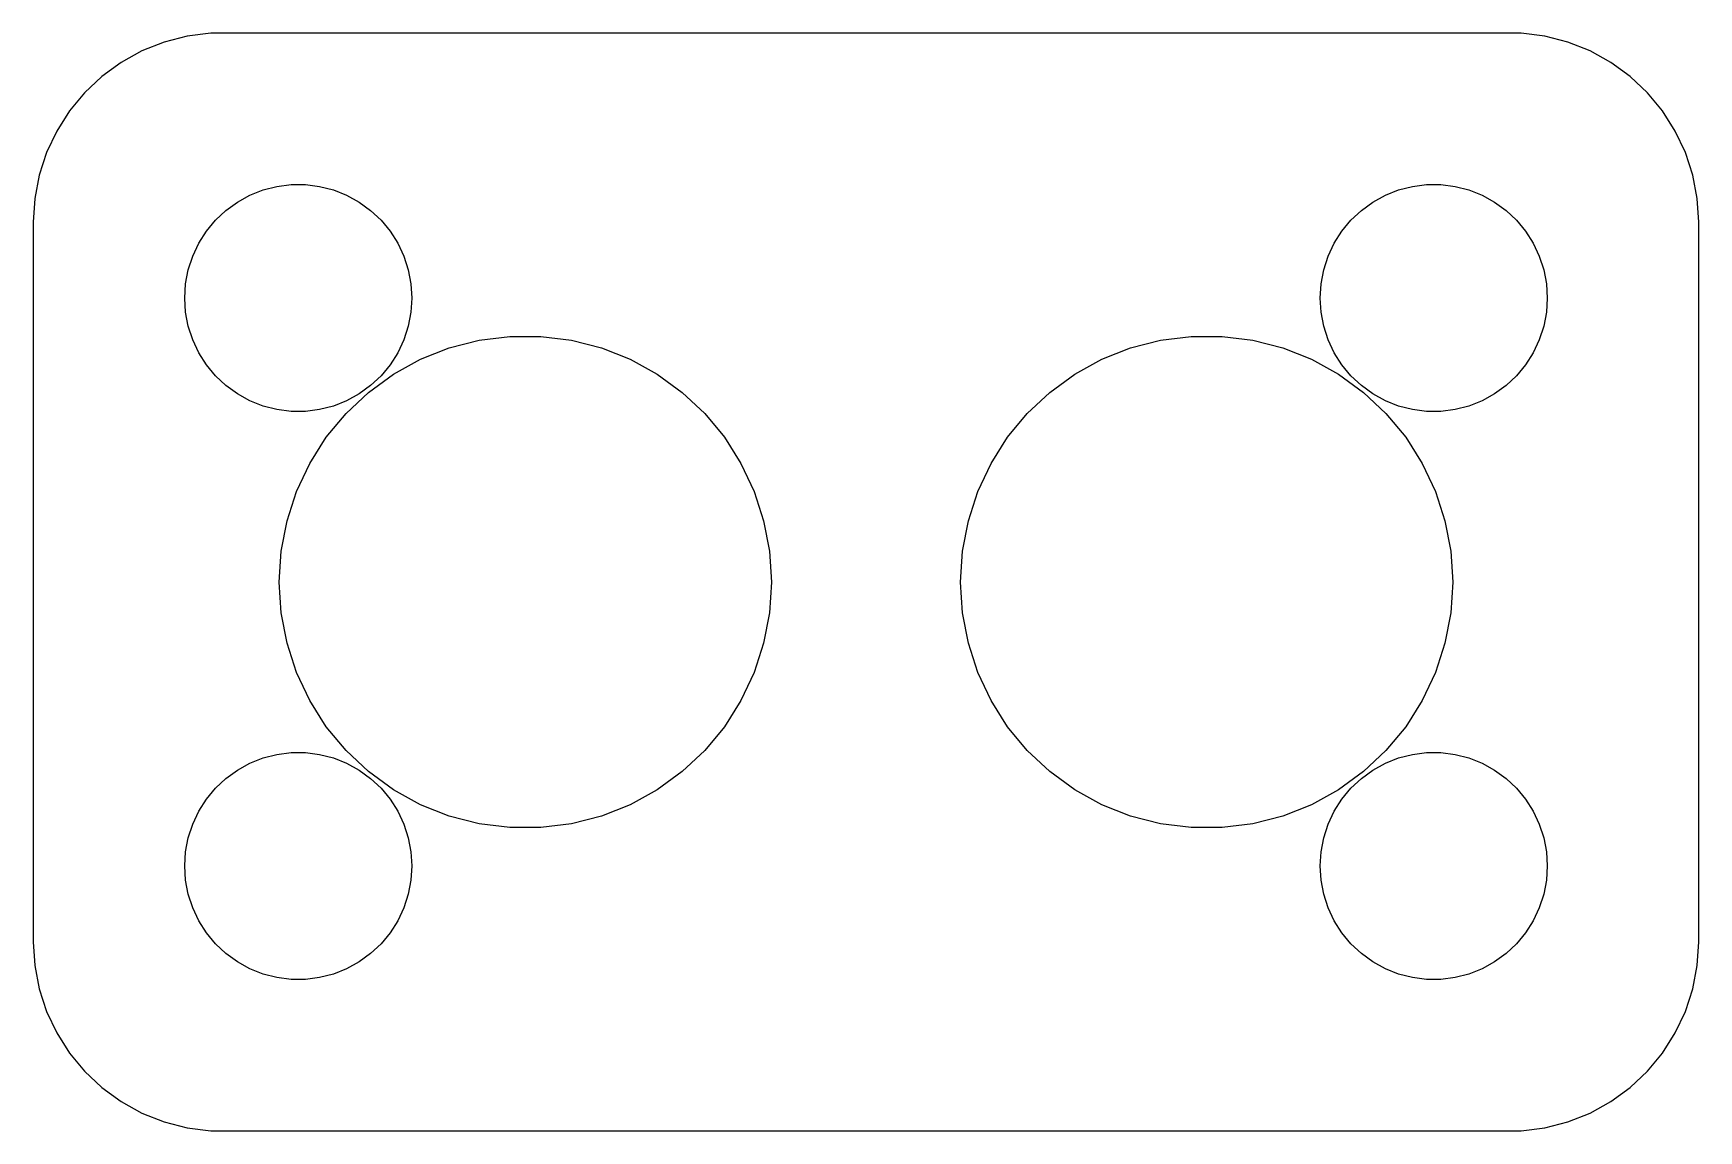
# Model space of a CAD drawing. Header units: metres. Extents: x -22 to 22, y 24.5 to 53.5.
import ezdxf

# ---------------------------------------------------------------- set-up
doc = ezdxf.new("R2010")
doc.units = ezdxf.units.M

msp = doc.modelspace()

# ---------------------------------------------------------------- linework, layer by layer
for p, q in [((-18.5451, 53.2553), (-19.1289, 53.0241)), ((-17.9369, 53.4114), (-18.5451, 53.2553)), ((-17.3139, 53.4901), (-17.9369, 53.4114)), ((17.3139, 53.4901), (-17.3139, 53.4901)), ((17.9369, 53.4114), (17.3139, 53.4901)), ((18.5451, 53.2553), (17.9369, 53.4114)), ((19.1289, 53.0241), (18.5451, 53.2553)), ((-19.1289, 53.0241), (-19.6791, 52.7216)), ((19.6791, 52.7216), (19.1289, 53.0241)), ((-19.6791, 52.7216), (-20.1871, 52.3526)), ((20.1871, 52.3526), (19.6791, 52.7216)), ((-20.6448, 51.9227), (-21.0451, 51.4389)), ((-20.1871, 52.3526), (-20.6448, 51.9227)), ((20.6448, 51.9227), (20.1871, 52.3526)), ((21.0451, 51.4389), (20.6448, 51.9227)), ((-21.0451, 51.4389), (-21.3815, 50.9088)), ((21.3815, 50.9088), (21.0451, 51.4389)), ((-21.3815, 50.9088), (-21.6489, 50.3406)), ((21.6489, 50.3406), (21.3815, 50.9088)), ((-21.6489, 50.3406), (-21.8429, 49.7434)), ((21.8429, 49.7434), (21.6489, 50.3406)), ((-21.8429, 49.7434), (-21.9606, 49.1267)), ((21.9606, 49.1267), (21.8429, 49.7434)), ((-16.2773, 49.2145), (-15.927, 49.3532)), ((-15.927, 49.3532), (-15.5621, 49.4469)), ((-15.5621, 49.4469), (-15.1884, 49.4941)), ((-15.1884, 49.4941), (-14.8116, 49.4941)), ((-14.8116, 49.4941), (-14.4379, 49.4469)), ((-14.4379, 49.4469), (-14.0729, 49.3532)), ((-14.0729, 49.3532), (-13.7227, 49.2145)), ((13.7227, 49.2145), (14.0729, 49.3532)), ((14.0729, 49.3532), (14.4379, 49.4469)), ((14.4379, 49.4469), (14.8116, 49.4941)), ((14.8116, 49.4941), (15.1884, 49.4941)), ((15.1884, 49.4941), (15.5621, 49.4469)), ((15.5621, 49.4469), (15.927, 49.3532)), ((15.927, 49.3532), (16.2773, 49.2145)), ((-21.9606, 49.1267), (-22, 48.5)), ((-16.9123, 48.8115), (-16.6075, 49.033)), ((-16.6075, 49.033), (-16.2773, 49.2145)), ((-13.7227, 49.2145), (-13.3925, 49.033)), ((-13.3925, 49.033), (-13.0877, 48.8115)), ((13.0877, 48.8115), (13.3925, 49.033)), ((13.3925, 49.033), (13.7227, 49.2145)), ((16.2773, 49.2145), (16.6075, 49.033)), ((16.6075, 49.033), (16.9123, 48.8115)), ((22, 48.5), (21.9606, 49.1267)), ((-22, 48.5), (-22, 29.5)), ((-17.427, 48.2634), (-17.1869, 48.5536)), ((-17.1869, 48.5536), (-16.9123, 48.8115)), ((-13.0877, 48.8115), (-12.8131, 48.5536)), ((-12.8131, 48.5536), (-12.5729, 48.2634)), ((12.5729, 48.2634), (12.8131, 48.5536)), ((12.8131, 48.5536), (13.0877, 48.8115)), ((16.9123, 48.8115), (17.1869, 48.5536)), ((17.1869, 48.5536), (17.427, 48.2634)), ((22, 29.5), (22, 48.5)), ((-17.6289, 47.9453), (-17.427, 48.2634)), ((-12.5729, 48.2634), (-12.3711, 47.9453)), ((12.3711, 47.9453), (12.5729, 48.2634)), ((17.427, 48.2634), (17.6289, 47.9453)), ((-17.9057, 47.2461), (-17.7893, 47.6044)), ((-17.7893, 47.6044), (-17.6289, 47.9453)), ((-12.3711, 47.9453), (-12.2107, 47.6044)), ((-12.2107, 47.6044), (-12.0942, 47.2461)), ((12.0942, 47.2461), (12.2107, 47.6044)), ((12.2107, 47.6044), (12.3711, 47.9453)), ((17.6289, 47.9453), (17.7893, 47.6044)), ((17.7893, 47.6044), (17.9057, 47.2461)), ((-17.9763, 46.876), (-17.9057, 47.2461)), ((-12.0942, 47.2461), (-12.0237, 46.876)), ((12.0237, 46.876), (12.0942, 47.2461)), ((17.9057, 47.2461), (17.9763, 46.876)), ((-18, 46.5), (-17.9763, 46.876)), ((-12.0237, 46.876), (-12, 46.5)), ((12, 46.5), (12.0237, 46.876)), ((17.9763, 46.876), (18, 46.5)), ((-17.9763, 46.124), (-18, 46.5)), ((-12, 46.5), (-12.0237, 46.124)), ((12.0237, 46.124), (12, 46.5)), ((18, 46.5), (17.9763, 46.124)), ((-17.9057, 45.7539), (-17.9763, 46.124)), ((-12.0237, 46.124), (-12.0942, 45.7539)), ((12.0942, 45.7539), (12.0237, 46.124)), ((17.9763, 46.124), (17.9057, 45.7539)), ((-17.7893, 45.3956), (-17.9057, 45.7539)), ((-17.6289, 45.0547), (-17.7893, 45.3956)), ((-12.2107, 45.3956), (-12.3711, 45.0547)), ((-12.0942, 45.7539), (-12.2107, 45.3956)), ((-11.0086, 45.1819), (-10.218, 45.3849)), ((-10.218, 45.3849), (-9.40813, 45.4872)), ((-9.40813, 45.4872), (-8.59186, 45.4872)), ((-8.59186, 45.4872), (-7.78201, 45.3849)), ((-7.78201, 45.3849), (-6.99138, 45.1819)), ((6.99138, 45.1819), (7.78201, 45.3849)), ((7.78201, 45.3849), (8.59186, 45.4872)), ((8.59186, 45.4872), (9.40813, 45.4872)), ((9.40813, 45.4872), (10.218, 45.3849)), ((10.218, 45.3849), (11.0086, 45.1819)), ((12.2107, 45.3956), (12.0942, 45.7539)), ((12.3711, 45.0547), (12.2107, 45.3956)), ((17.7893, 45.3956), (17.6289, 45.0547)), ((17.9057, 45.7539), (17.7893, 45.3956)), ((-17.427, 44.7366), (-17.6289, 45.0547)), ((-12.3711, 45.0547), (-12.5729, 44.7366)), ((-12.4829, 44.4881), (-11.7676, 44.8814)), ((-11.7676, 44.8814), (-11.0086, 45.1819)), ((-6.99138, 45.1819), (-6.23242, 44.8814)), ((-6.23242, 44.8814), (-5.51712, 44.4881)), ((5.51712, 44.4881), (6.23242, 44.8814)), ((6.23242, 44.8814), (6.99138, 45.1819)), ((11.0086, 45.1819), (11.7676, 44.8814)), ((11.7676, 44.8814), (12.4829, 44.4881)), ((12.5729, 44.7366), (12.3711, 45.0547)), ((17.6289, 45.0547), (17.427, 44.7366)), ((-17.1869, 44.4464), (-17.427, 44.7366)), ((-16.9123, 44.1884), (-17.1869, 44.4464)), ((-13.1432, 44.0083), (-12.4829, 44.4881)), ((-12.8131, 44.4464), (-13.0877, 44.1884)), ((-12.5729, 44.7366), (-12.8131, 44.4464)), ((-5.51712, 44.4881), (-4.85674, 44.0083)), ((4.85674, 44.0083), (5.51712, 44.4881)), ((12.4829, 44.4881), (13.1432, 44.0083)), ((12.8131, 44.4464), (12.5729, 44.7366)), ((13.0877, 44.1884), (12.8131, 44.4464)), ((17.1869, 44.4464), (16.9123, 44.1884)), ((17.427, 44.7366), (17.1869, 44.4464)), ((-16.6075, 43.967), (-16.9123, 44.1884)), ((-13.7383, 43.4496), (-13.1432, 44.0083)), ((-13.0877, 44.1884), (-13.3925, 43.967)), ((-4.85674, 44.0083), (-4.2617, 43.4496)), ((4.2617, 43.4496), (4.85674, 44.0083)), ((13.3925, 43.967), (13.0877, 44.1884)), ((13.1432, 44.0083), (13.7383, 43.4496)), ((16.9123, 44.1884), (16.6075, 43.967)), ((-16.2773, 43.7855), (-16.6075, 43.967)), ((-15.927, 43.6468), (-16.2773, 43.7855)), ((-15.5621, 43.5531), (-15.927, 43.6468)), ((-14.0729, 43.6468), (-14.4379, 43.5531)), ((-13.7227, 43.7855), (-14.0729, 43.6468)), ((-13.3925, 43.967), (-13.7227, 43.7855)), ((13.7227, 43.7855), (13.3925, 43.967)), ((14.0729, 43.6468), (13.7227, 43.7855)), ((14.4379, 43.5531), (14.0729, 43.6468)), ((15.927, 43.6468), (15.5621, 43.5531)), ((16.2773, 43.7855), (15.927, 43.6468)), ((16.6075, 43.967), (16.2773, 43.7855)), ((-15.1884, 43.5059), (-15.5621, 43.5531)), ((-14.8116, 43.5059), (-15.1884, 43.5059)), ((-14.4379, 43.5531), (-14.8116, 43.5059)), ((-14.2586, 42.8206), (-13.7383, 43.4496)), ((-4.2617, 43.4496), (-3.74138, 42.8206)), ((3.74138, 42.8206), (4.2617, 43.4496)), ((13.7383, 43.4496), (14.2586, 42.8206)), ((14.8116, 43.5059), (14.4379, 43.5531)), ((15.1884, 43.5059), (14.8116, 43.5059)), ((15.5621, 43.5531), (15.1884, 43.5059)), ((-14.696, 42.1314), (-14.2586, 42.8206)), ((-3.74138, 42.8206), (-3.304, 42.1314)), ((3.304, 42.1314), (3.74138, 42.8206)), ((14.2586, 42.8206), (14.696, 42.1314)), ((-15.0435, 41.3928), (-14.696, 42.1314)), ((-3.304, 42.1314), (-2.95645, 41.3928)), ((2.95645, 41.3928), (3.304, 42.1314)), ((14.696, 42.1314), (15.0435, 41.3928)), ((-15.2958, 40.6165), (-15.0435, 41.3928)), ((-2.95645, 41.3928), (-2.70421, 40.6165)), ((2.70421, 40.6165), (2.95645, 41.3928)), ((15.0435, 41.3928), (15.2958, 40.6165)), ((-15.4487, 39.8147), (-15.2958, 40.6165)), ((-2.70421, 40.6165), (-2.55125, 39.8147)), ((2.55125, 39.8147), (2.70421, 40.6165)), ((15.2958, 40.6165), (15.4487, 39.8147)), ((-15.5, 39), (-15.4487, 39.8147)), ((-2.55125, 39.8147), (-2.5, 39)), ((2.5, 39), (2.55125, 39.8147)), ((15.4487, 39.8147), (15.5, 39)), ((-15.4487, 38.1853), (-15.5, 39)), ((-2.5, 39), (-2.55125, 38.1853)), ((2.55125, 38.1853), (2.5, 39)), ((15.5, 39), (15.4487, 38.1853)), ((-15.2958, 37.3835), (-15.4487, 38.1853)), ((-2.55125, 38.1853), (-2.70421, 37.3835)), ((2.70421, 37.3835), (2.55125, 38.1853)), ((15.4487, 38.1853), (15.2958, 37.3835)), ((-15.0435, 36.6072), (-15.2958, 37.3835)), ((-2.70421, 37.3835), (-2.95645, 36.6072)), ((2.95645, 36.6072), (2.70421, 37.3835)), ((15.2958, 37.3835), (15.0435, 36.6072)), ((-14.696, 35.8686), (-15.0435, 36.6072)), ((-2.95645, 36.6072), (-3.304, 35.8686)), ((3.304, 35.8686), (2.95645, 36.6072)), ((15.0435, 36.6072), (14.696, 35.8686)), ((-14.2586, 35.1794), (-14.696, 35.8686)), ((-3.304, 35.8686), (-3.74138, 35.1794)), ((3.74138, 35.1794), (3.304, 35.8686)), ((14.696, 35.8686), (14.2586, 35.1794)), ((-13.7383, 34.5504), (-14.2586, 35.1794)), ((-3.74138, 35.1794), (-4.2617, 34.5504)), ((4.2617, 34.5504), (3.74138, 35.1794)), ((14.2586, 35.1794), (13.7383, 34.5504)), ((-16.2773, 34.2145), (-15.927, 34.3532)), ((-15.927, 34.3532), (-15.5621, 34.4469)), ((-15.5621, 34.4469), (-15.1884, 34.4941)), ((-15.1884, 34.4941), (-14.8116, 34.4941)), ((-14.8116, 34.4941), (-14.4379, 34.4469)), ((-14.4379, 34.4469), (-14.0729, 34.3532)), ((-14.0729, 34.3532), (-13.7227, 34.2145)), ((-13.1432, 33.9917), (-13.7383, 34.5504)), ((-4.2617, 34.5504), (-4.85674, 33.9917)), ((4.85674, 33.9917), (4.2617, 34.5504)), ((13.7383, 34.5504), (13.1432, 33.9917)), ((13.7227, 34.2145), (14.0729, 34.3532)), ((14.0729, 34.3532), (14.4379, 34.4469)), ((14.4379, 34.4469), (14.8116, 34.4941)), ((14.8116, 34.4941), (15.1884, 34.4941)), ((15.1884, 34.4941), (15.5621, 34.4469)), ((15.5621, 34.4469), (15.927, 34.3532)), ((15.927, 34.3532), (16.2773, 34.2145)), ((-16.9123, 33.8116), (-16.6075, 34.033)), ((-16.6075, 34.033), (-16.2773, 34.2145)), ((-13.7227, 34.2145), (-13.3925, 34.033)), ((-13.3925, 34.033), (-13.0877, 33.8116)), ((-12.4829, 33.5119), (-13.1432, 33.9917)), ((-4.85674, 33.9917), (-5.51712, 33.5119)), ((5.51712, 33.5119), (4.85674, 33.9917)), ((13.1432, 33.9917), (12.4829, 33.5119)), ((13.0877, 33.8116), (13.3925, 34.033)), ((13.3925, 34.033), (13.7227, 34.2145)), ((16.2773, 34.2145), (16.6075, 34.033)), ((16.6075, 34.033), (16.9123, 33.8116)), ((-17.427, 33.2634), (-17.1869, 33.5536)), ((-17.1869, 33.5536), (-16.9123, 33.8116)), ((-13.0877, 33.8116), (-12.8131, 33.5536)), ((-12.8131, 33.5536), (-12.5729, 33.2634)), ((-11.7676, 33.1186), (-12.4829, 33.5119)), ((-5.51712, 33.5119), (-6.23242, 33.1186)), ((6.23242, 33.1186), (5.51712, 33.5119)), ((12.4829, 33.5119), (11.7676, 33.1186)), ((12.5729, 33.2634), (12.8131, 33.5536)), ((12.8131, 33.5536), (13.0877, 33.8116)), ((16.9123, 33.8116), (17.1869, 33.5536)), ((17.1869, 33.5536), (17.427, 33.2634)), ((-17.6289, 32.9453), (-17.427, 33.2634)), ((-12.5729, 33.2634), (-12.3711, 32.9453)), ((-11.0086, 32.8181), (-11.7676, 33.1186)), ((-6.23242, 33.1186), (-6.99138, 32.8181)), ((6.99138, 32.8181), (6.23242, 33.1186)), ((11.7676, 33.1186), (11.0086, 32.8181)), ((12.3711, 32.9453), (12.5729, 33.2634)), ((17.427, 33.2634), (17.6289, 32.9453)), ((-17.9057, 32.2461), (-17.7893, 32.6044)), ((-17.7893, 32.6044), (-17.6289, 32.9453)), ((-12.3711, 32.9453), (-12.2107, 32.6044)), ((-12.2107, 32.6044), (-12.0942, 32.2461)), ((-10.218, 32.6151), (-11.0086, 32.8181)), ((-9.40813, 32.5128), (-10.218, 32.6151)), ((-7.78201, 32.6151), (-8.59186, 32.5128)), ((-6.99138, 32.8181), (-7.78201, 32.6151)), ((7.78201, 32.6151), (6.99138, 32.8181)), ((8.59186, 32.5128), (7.78201, 32.6151)), ((10.218, 32.6151), (9.40813, 32.5128)), ((11.0086, 32.8181), (10.218, 32.6151)), ((12.0942, 32.2461), (12.2107, 32.6044)), ((12.2107, 32.6044), (12.3711, 32.9453)), ((17.6289, 32.9453), (17.7893, 32.6044)), ((17.7893, 32.6044), (17.9057, 32.2461)), ((-17.9763, 31.876), (-17.9057, 32.2461)), ((-12.0942, 32.2461), (-12.0237, 31.876)), ((-8.59186, 32.5128), (-9.40813, 32.5128)), ((9.40813, 32.5128), (8.59186, 32.5128)), ((12.0237, 31.876), (12.0942, 32.2461)), ((17.9057, 32.2461), (17.9763, 31.876)), ((-18, 31.5), (-17.9763, 31.876)), ((-12.0237, 31.876), (-12, 31.5)), ((12, 31.5), (12.0237, 31.876)), ((17.9763, 31.876), (18, 31.5)), ((-17.9763, 31.124), (-18, 31.5)), ((-12, 31.5), (-12.0237, 31.124)), ((12.0237, 31.124), (12, 31.5)), ((18, 31.5), (17.9763, 31.124)), ((-17.9057, 30.7539), (-17.9763, 31.124)), ((-12.0237, 31.124), (-12.0942, 30.7539)), ((12.0942, 30.7539), (12.0237, 31.124)), ((17.9763, 31.124), (17.9057, 30.7539)), ((-17.7893, 30.3956), (-17.9057, 30.7539)), ((-17.6289, 30.0547), (-17.7893, 30.3956)), ((-12.2107, 30.3956), (-12.3711, 30.0547)), ((-12.0942, 30.7539), (-12.2107, 30.3956)), ((12.2107, 30.3956), (12.0942, 30.7539)), ((12.3711, 30.0547), (12.2107, 30.3956)), ((17.7893, 30.3956), (17.6289, 30.0547)), ((17.9057, 30.7539), (17.7893, 30.3956)), ((-17.427, 29.7366), (-17.6289, 30.0547)), ((-12.3711, 30.0547), (-12.5729, 29.7366)), ((12.5729, 29.7366), (12.3711, 30.0547)), ((17.6289, 30.0547), (17.427, 29.7366)), ((-22, 29.5), (-21.9606, 28.8733)), ((-17.1869, 29.4464), (-17.427, 29.7366)), ((-12.5729, 29.7366), (-12.8131, 29.4464)), ((12.8131, 29.4464), (12.5729, 29.7366)), ((17.427, 29.7366), (17.1869, 29.4464)), ((21.9606, 28.8733), (22, 29.5)), ((-16.9123, 29.1885), (-17.1869, 29.4464)), ((-16.6075, 28.967), (-16.9123, 29.1885)), ((-13.0877, 29.1885), (-13.3925, 28.967)), ((-12.8131, 29.4464), (-13.0877, 29.1885)), ((13.0877, 29.1885), (12.8131, 29.4464)), ((13.3925, 28.967), (13.0877, 29.1885)), ((16.9123, 29.1885), (16.6075, 28.967)), ((17.1869, 29.4464), (16.9123, 29.1885)), ((-21.9606, 28.8733), (-21.8429, 28.2566)), ((-16.2773, 28.7855), (-16.6075, 28.967)), ((-15.927, 28.6468), (-16.2773, 28.7855)), ((-15.5621, 28.5531), (-15.927, 28.6468)), ((-14.0729, 28.6468), (-14.4379, 28.5531)), ((-13.7227, 28.7855), (-14.0729, 28.6468)), ((-13.3925, 28.967), (-13.7227, 28.7855)), ((13.7227, 28.7855), (13.3925, 28.967)), ((14.0729, 28.6468), (13.7227, 28.7855)), ((14.4379, 28.5531), (14.0729, 28.6468)), ((15.927, 28.6468), (15.5621, 28.5531)), ((16.2773, 28.7855), (15.927, 28.6468)), ((16.6075, 28.967), (16.2773, 28.7855)), ((21.8429, 28.2566), (21.9606, 28.8733)), ((-21.8429, 28.2566), (-21.6489, 27.6594)), ((-15.1884, 28.5059), (-15.5621, 28.5531)), ((-14.8116, 28.5059), (-15.1884, 28.5059)), ((-14.4379, 28.5531), (-14.8116, 28.5059)), ((14.8116, 28.5059), (14.4379, 28.5531)), ((15.1884, 28.5059), (14.8116, 28.5059)), ((15.5621, 28.5531), (15.1884, 28.5059)), ((21.6489, 27.6594), (21.8429, 28.2566)), ((-21.6489, 27.6594), (-21.3815, 27.0912)), ((21.3815, 27.0912), (21.6489, 27.6594)), ((-21.3815, 27.0912), (-21.0451, 26.5611)), ((21.0451, 26.5611), (21.3815, 27.0912)), ((-21.0451, 26.5611), (-20.6448, 26.0773)), ((20.6448, 26.0773), (21.0451, 26.5611)), ((-20.6448, 26.0773), (-20.1871, 25.6474)), ((20.1871, 25.6474), (20.6448, 26.0773)), ((-20.1871, 25.6474), (-19.6791, 25.2784)), ((19.6791, 25.2784), (20.1871, 25.6474)), ((-19.6791, 25.2784), (-19.1289, 24.9759)), ((19.1289, 24.9759), (19.6791, 25.2784)), ((-19.1289, 24.9759), (-18.5451, 24.7447)), ((-18.5451, 24.7447), (-17.9369, 24.5886)), ((17.9369, 24.5886), (18.5451, 24.7447)), ((18.5451, 24.7447), (19.1289, 24.9759)), ((-17.9369, 24.5886), (-17.3139, 24.5099)), ((-17.3139, 24.5099), (17.3139, 24.5099)), ((17.3139, 24.5099), (17.9369, 24.5886))]:
    msp.add_line(p, q)

doc.saveas('drawing.dxf')
